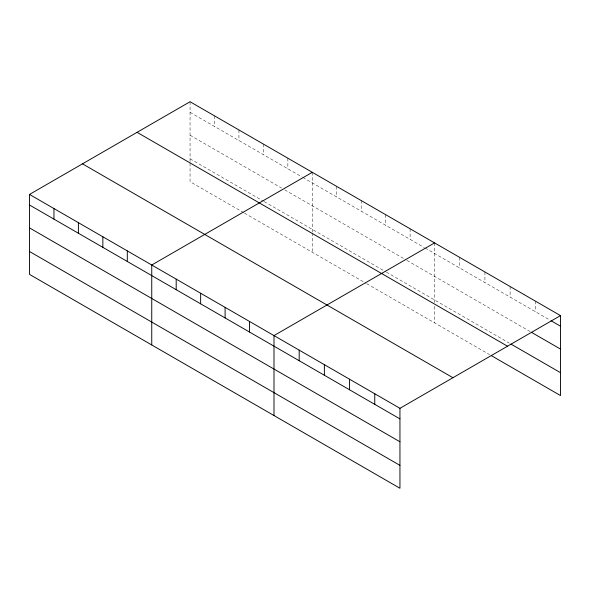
<?xml version="1.0" encoding="UTF-8"?>
<svg xmlns="http://www.w3.org/2000/svg" width="590" height="590" viewBox="0 0 590 590"><rect width="100%" height="100%" fill="white"/><g stroke="black" fill="none" stroke-linecap="round" stroke-linejoin="round"><path stroke-width="0.44" stroke-dasharray="2.95 2.21" d="M190.054 112.314L302.05 176.978M302.832 177.435L424.299 247.557M425.08 248.014L550.264 320.281M190.054 135.213L281.541 188.033M284.697 189.855L406.156 259.976M406.945 260.433L530.587 331.816M190.054 158.799L263.398 201.146M264.187 201.603L385.646 271.725M386.435 272.182L509.332 343.129M243.685 212.651L190.054 181.691L190.054 162.457M244.474 213.108L365.933 283.23M366.722 283.687L489.648 354.664M535.307 301.07L535.307 311.653M510.121 286.526L510.121 297.109M484.928 271.983L484.928 282.566M459.735 257.439L459.735 268.022M434.55 242.896L434.55 302.7M434.55 306.365L434.55 322.848M410.102 228.78L410.102 239.363M385.646 214.664L385.646 225.247M361.198 200.548L361.198 211.131M336.75 186.433L336.75 197.016M312.302 172.317L312.302 232.121M312.302 233.035L312.302 252.269M287.854 158.201L287.854 168.784M263.398 144.085L263.398 154.661M238.95 129.97L238.95 140.545M214.502 115.854L214.502 126.43M190.054 101.738L190.054 161.542"/><path stroke-width="0.89" d="M399.946 441.777L399.946 408.31L29.5 194.435L29.5 274.387L399.946 488.262L399.946 441.777L29.5 227.902M491.227 355.571L560.5 395.566L560.5 315.613L190.054 101.738L29.5 194.435M312.302 172.317L151.748 265.013L151.748 344.966M434.55 242.896L273.996 335.592L273.996 415.544M399.946 408.31L560.5 315.613M551.053 320.739L560.5 326.196M531.376 332.273L560.5 349.088M510.903 344.044L560.5 372.673M137.072 132.33L507.518 346.205M82.482 163.843L452.928 377.718M29.5 205.01L399.946 418.885M29.5 251.488L399.946 465.37M374.761 393.766L374.761 404.342M349.568 379.223L349.568 389.798M324.375 364.679L324.375 375.255M299.189 350.136L299.189 360.711M249.548 321.476L249.548 332.052M225.1 307.361L225.1 317.936M200.644 293.245L200.644 303.82M176.196 279.129L176.196 289.705M127.3 250.898L127.3 261.473M102.852 236.782L102.852 247.357M78.396 222.666L78.396 233.242M53.948 208.55L53.948 219.126"/></g></svg>
